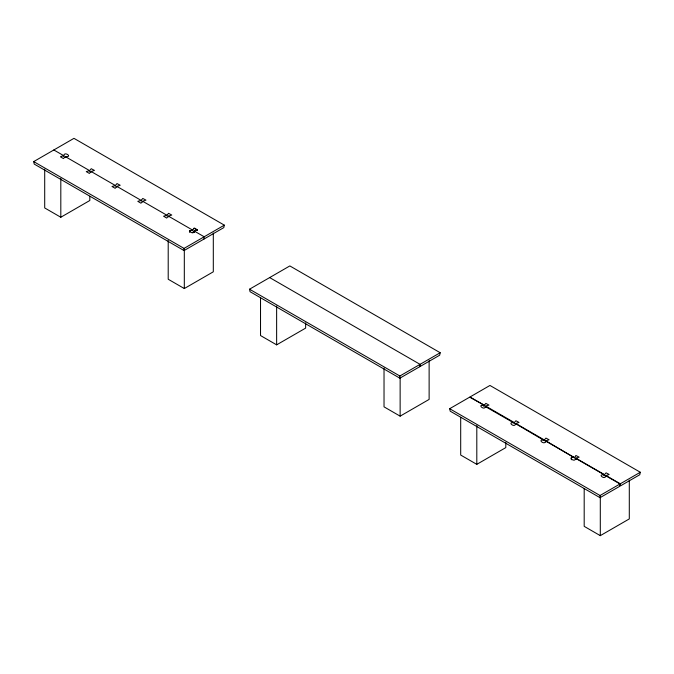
<?xml version="1.0" encoding="UTF-8"?>
<svg xmlns="http://www.w3.org/2000/svg" width="674" height="674" viewBox="0 0 674 674"><rect width="100%" height="100%" fill="white"/><g stroke="black" fill="none" stroke-linecap="round" stroke-linejoin="round"><path stroke-width="1.01" d="M63.836 156.52C63.171 150.125 73.769 157.438 65.327 156.612L89.608 170.632L89.608 171.407M65.327 157.387L65.327 156.612L63.457 158.542L60.601 156.983L60.744 156.469L63.853 155.736L53.836 149.973M91.1 172.266L91.1 171.491L94.453 170.412L91.234 168.694L89.65 170.598L86.247 171.617L89.389 173.429L91.1 171.491L115.38 185.51L115.38 186.285M116.872 187.145L116.872 186.369L120.208 185.249L117.006 183.572L115.38 185.51L112.019 186.496L115.161 188.307L116.872 186.369L141.152 200.389L141.152 201.164M142.644 202.023L142.644 201.248L145.98 200.127L142.778 198.451L141.152 200.389L137.799 201.324L140.933 203.194L142.644 201.248L166.925 215.267L166.925 216.042M168.416 216.902L168.416 216.127L171.769 215.048L168.551 213.329L166.95 215.25L163.571 216.202L166.714 218.073L168.416 216.127L192.697 230.146L192.697 230.904M485.457 407.222L485.6 406.203L488.962 405.066L485.836 403.389L484.261 405.226L469.955 397.003L489.956 385.452L640.3 472.255L639.769 474.732L620.299 485.979L620.299 483.797L640.3 472.255M515.526 424.578L515.669 423.567L519.022 422.43L515.905 420.753L514.329 422.581L485.769 406.127L485.895 406.953M545.578 441.925L545.721 440.914L549.083 439.777L545.957 438.1L544.348 439.97L515.837 423.491L515.964 424.308M575.647 459.289L575.798 458.278L579.151 457.141L575.874 455.481L574.484 458.101M605.707 476.678L605.842 475.65L609.17 474.471L606.078 472.836L604.502 474.664L575.958 458.202L576.144 459.39M203.91 239.102L204.18 236.776L194.188 231.005L194.188 232.218M420.003 364.381L419.733 366.707L420.054 364.348L269.659 277.578M604.098 475.751L604.485 474.681L604.544 475.431M604.157 475.372L604.3 474.808L575.697 458.362C575.057 463.324 566.404 456.323 574.442 457.309M604.216 474.841C596.633 473.738 605.235 480.672 605.741 475.743L620.029 483.957L619.507 486.434L600.029 497.682L450.215 411.182L449.684 408.705L469.685 397.154L484.244 405.243L484.294 406.026M514.363 423.39L514.338 422.564L513.992 423.019L485.482 406.624M514.068 422.75C506.418 421.638 515.046 428.588 515.568 423.66L544.036 440.434L544.365 439.987L544.415 440.737M483.924 405.664C476.467 403.701 484.631 411.443 485.482 406.312M544.07 440.114C536.462 438.951 545.089 445.969 545.62 441.007L574.113 457.486M483.831 406.287L483.915 405.411M224.316 225.15L223.785 227.627L184.044 250.576L34.231 164.077L33.7 161.6L73.972 138.347L224.316 225.15L184.044 248.403L33.7 161.6M440.189 352.729L439.659 355.206L399.867 378.181L250.054 291.69L249.523 289.205L289.845 265.927L440.189 352.729L399.867 376.008L249.523 289.205M189.664 230.794L189.428 231.342L192.006 232.791M193.91 228.343L192.84 230.019L189.723 230.828M193.008 232.715L194.407 230.87L194.407 232.547M544.381 439.937L544.39 440.392M192.722 232.859L193.008 232.673M193.91 228.393L194.407 228.149M197.44 230.196L194.879 228.25M44.703 169.166L44.703 207.946L60.812 217.247L89.811 200.507L89.811 196.311M168.205 240.466L168.205 279.247L184.314 288.548L213.304 271.807L213.304 233.027M260.526 297.824L260.526 335.551L276.635 344.852L305.634 328.112L305.634 322.871M384.028 368.071L384.028 406.852L400.137 416.153L429.127 399.412L429.127 360.632M460.696 417.316L460.696 455.051L476.804 464.352L505.795 447.612L505.795 442.371M449.684 408.705L600.029 495.5L620.029 483.957M584.189 488.616L584.189 526.352L600.298 535.653L629.297 518.913L629.297 480.132M194.045 228.292L197.558 229.969L194.407 230.921M189.664 230.845L189.723 232.446M546.033 441.782L545.889 440.838L574.459 457.73M620.299 483.797L606.036 475.566L606.162 476.366M605.724 475.76L605.724 476.274M600.298 496.873L600.298 535.653M600.029 495.5L600.029 497.682M576.034 458.185L576.034 458.665M571.35 458.084L571.35 459.744M545.957 440.821L545.957 441.301M515.905 423.474L515.905 423.946M485.836 406.11L485.836 406.591M476.804 425.572L476.804 464.352M400.137 377.373L400.137 416.153M399.867 376.008L399.867 378.181M276.635 306.072L276.635 344.852M184.314 249.768L184.314 288.548M184.044 248.403L184.044 250.576M60.812 178.467L60.812 217.247"/></g></svg>
